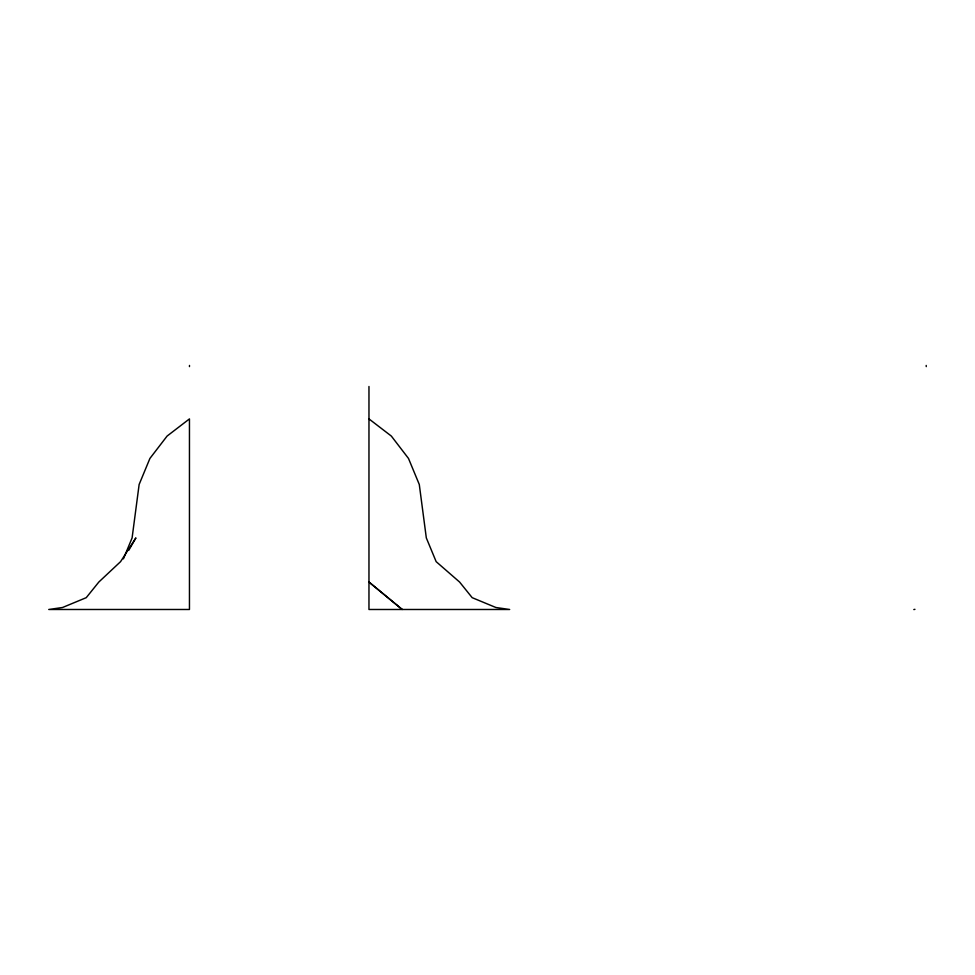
<?xml version="1.0" encoding="UTF-8"?>
<svg xmlns="http://www.w3.org/2000/svg" width="975" height="975" viewBox="0 0 975 975"><rect width="100%" height="100%" fill="white"/><g stroke="black" fill="none" stroke-linecap="round" stroke-linejoin="round"><path stroke-width="1.46" d="M189.455 366.6L189.503 365.442M123.423 558.858L132.1 537.908L139.132 484.49L149.918 458.433L167.091 436.069L189.455 418.909L189.455 609.485L48.75 609.485L62.51 607.51L86.239 597.675L98.828 582.038L120.571 561.649L135.891 537.908L128.761 550.327M913.819 609.558L914.952 609.338M368.964 418.909L391.328 436.069L408.488 458.433L419.287 484.49L426.319 537.908L436.154 561.649L459.591 582.038L472.18 597.675L495.909 607.51L509.669 609.485L368.964 609.485L368.964 386.49M926.201 365.442L926.25 366.6M396.496 604.744L368.964 582.051L402.2 609.485L396.496 604.744"/></g></svg>
